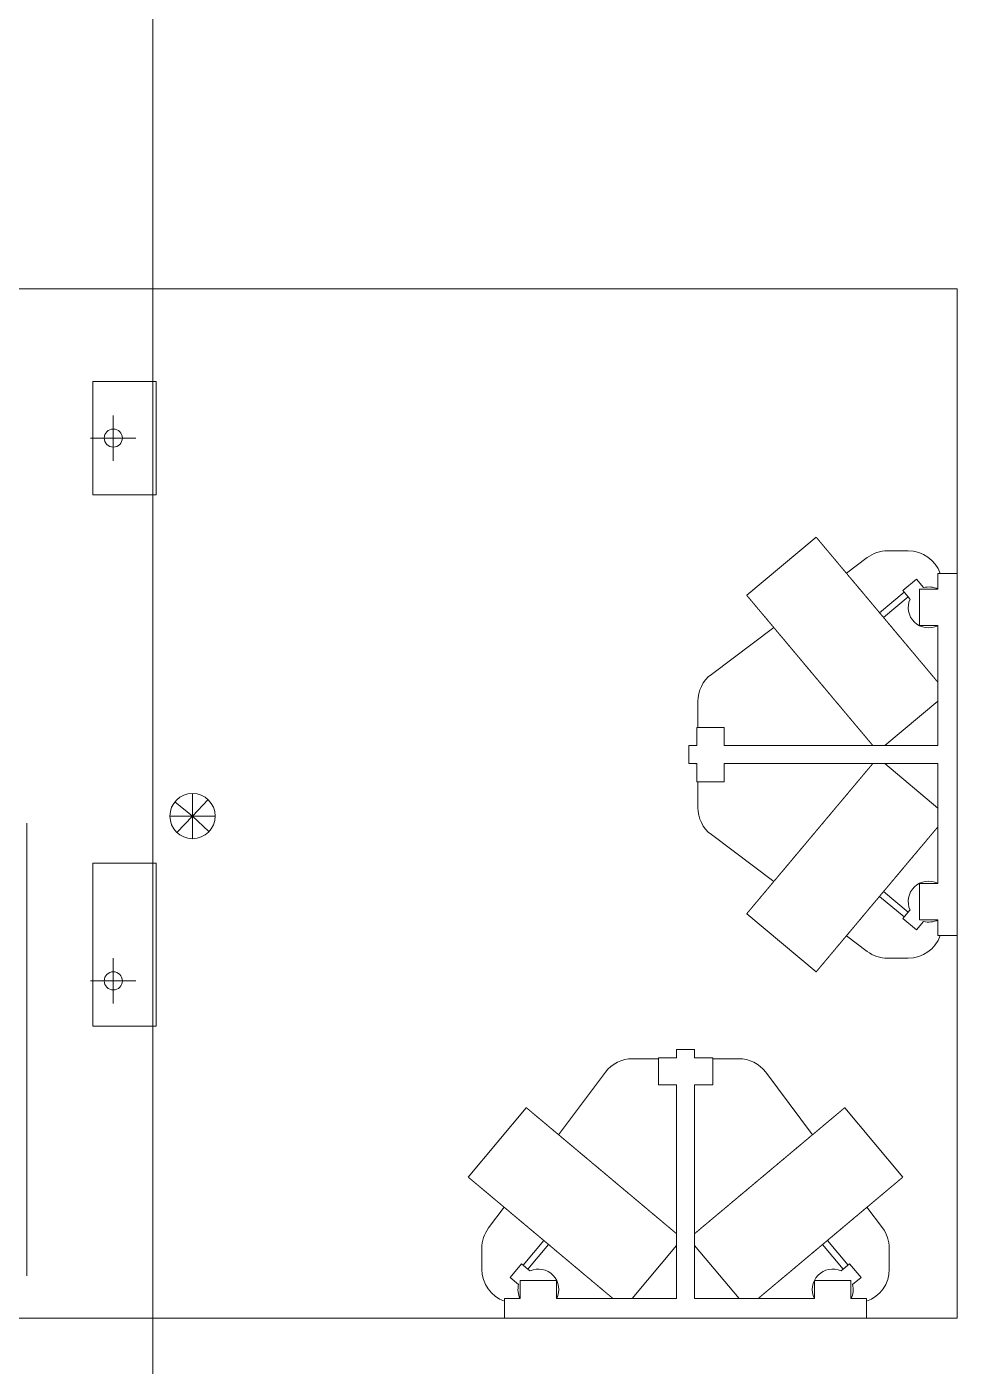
# Model space of a CAD drawing. Header units: millimetres. Extents: x 3056 to 110866, y 16649 to 58349.
# Drawn here: x 97078 to 99133, y 21367 to 24326 of the extents above; entities that cross this region are included whole.
import ezdxf

# ---------------------------------------------------------------- set-up
doc = ezdxf.new("R2010")
doc.units = ezdxf.units.MM
doc.layers.add('1', color=7, linetype='Continuous', true_color=0xffffff)

msp = doc.modelspace()

# ---------------------------------------------------------------- linework, layer by layer
at = {"layer": '1', "color": 143, "linetype": 'Continuous', "lineweight": 13}
msp.add_line((97356.5, 17870.4), (97356.5, 55303.3), dxfattribs=at)
at = {"layer": '1', "color": 80, "linetype": 'Continuous', "lineweight": 13}
for p, q in [((93506.5, 23747.3), (99133.5, 23747.3)), ((93506.5, 23747.3), (99133.5, 23747.3)), ((99133.5, 23747.3), (99133.5, 21473.3)), ((99133.5, 23747.3), (99133.5, 21473.3)), ((97364, 23542.3), (97224, 23542.3)), ((97224, 23542.3), (97224, 23292.3)), ((97364, 23292.3), (97364, 23542.3)), ((97269.5, 23367.3), (97269.5, 23467.3)), ((97319.5, 23417.3), (97219.5, 23417.3)), ((97224, 23292.3), (97364, 23292.3)), ((98821.9, 23198.6), (98668.6, 23070)), ((98934.5, 23153.3), (98888.7, 23118.9)), ((98979.5, 23168.3), (99025.5, 23168.3)), ((99090.5, 23118.3), (99090.5, 23083.3)), ((99133.5, 23118.3), (99090.5, 23118.3)), ((99013.5, 23080.7), (99043.6, 23105.9)), ((99059.3, 23087.2), (99043.6, 23105.9)), ((99090.5, 23083.3), (99050.5, 23083.3)), ((99050.5, 23003.3), (99050.5, 23083.3)), ((99016.4, 23077.2), (98962, 23031.6)), ((98971, 23020.8), (99025.4, 23066.5)), ((99029.2, 23061.9), (99013.5, 23080.7)), ((98728.4, 22998.8), (98590.5, 22895.3)), ((99090.5, 23003.3), (99050.5, 23003.3)), ((99090.5, 23003.3), (99090.5, 22738.3)), ((98560.5, 22778.3), (98560.5, 22835.3)), ((98973.4, 22738.3), (99090.5, 22836.5)), ((98618.5, 22778.3), (98558.5, 22778.3)), ((98558.5, 22738.3), (98558.5, 22778.3)), ((98618.5, 22738.3), (98618.5, 22778.3)), ((98558.5, 22738.3), (98540.5, 22738.3)), ((98540.5, 22698.3), (98540.5, 22738.3)), ((99090.5, 22738.3), (98618.5, 22738.3)), ((98558.5, 22698.3), (98540.5, 22698.3)), ((98555.8, 22698), (98555.8, 22698.3)), ((98555.8, 22698), (98558.5, 22698.1)), ((98558.5, 22698.3), (98558.5, 22658.3)), ((99090.5, 22698.3), (98618.5, 22698.3)), ((98618.5, 22698.3), (98618.5, 22658.3)), ((99090.5, 22600.1), (98973.4, 22698.3)), ((99090.5, 22698.3), (99090.5, 22433.3)), ((98618.5, 22658.3), (98558.5, 22658.3)), ((98560.5, 22601.3), (98560.5, 22658.3)), ((97444.5, 22582.3), (97405.6, 22613.8)), ((97444.5, 22582.3), (97444.5, 22632.3)), ((97444.5, 22582.3), (97478.8, 22618.7)), ((97444.5, 22582.3), (97394.5, 22582.3)), ((97444.5, 22582.3), (97410.1, 22545.9)), ((97444.5, 22582.3), (97444.5, 22532.3)), ((97444.5, 22582.3), (97494.5, 22582.3)), ((97444.5, 22582.3), (97480.8, 22548)), ((98590.5, 22541.3), (98728.4, 22437.8)), ((97364, 22478.3), (97224, 22478.3)), ((97224, 22478.3), (97224, 22118.3)), ((97364, 22118.3), (97364, 22478.3)), ((99050.5, 22353.3), (99050.5, 22433.3)), ((99090.5, 22433.3), (99050.5, 22433.3)), ((98962, 22405), (99016.4, 22359.4)), ((99025.4, 22370.1), (98971, 22415.8)), ((99029.2, 22374.7), (99013.5, 22355.9)), ((98668.6, 22366.6), (98821.9, 22238)), ((99013.5, 22355.9), (99043.6, 22330.7)), ((99059.3, 22349.4), (99043.6, 22330.7)), ((99090.5, 22353.3), (99050.5, 22353.3)), ((99090.5, 22353.3), (99090.5, 22318.3)), ((98888.7, 22317.7), (98934.5, 22283.3)), ((99133.5, 22318.3), (99090.5, 22318.3)), ((97269.5, 22168.3), (97269.5, 22268.3)), ((99025.5, 22268.3), (98979.5, 22268.3)), ((97319.5, 22218.3), (97219.5, 22218.3)), ((97224, 22118.3), (97364, 22118.3)), ((98416.5, 22046.3), (98473.5, 22046.3)), ((98513.5, 22048.3), (98473.5, 22048.3)), ((98473.5, 21988.3), (98473.5, 22048.3)), ((98513.2, 22050.9), (98513.3, 22048.3)), ((98513.2, 22050.9), (98513.5, 22050.9)), ((98513.5, 22048.3), (98513.5, 22066.3)), ((98513.5, 22066.3), (98553.5, 22066.3)), ((98553.5, 22048.3), (98553.5, 22066.3)), ((98553.5, 22048.3), (98593.5, 22048.3)), ((98593.5, 21988.3), (98593.5, 22048.3)), ((98593.5, 22046.3), (98650.5, 22046.3)), ((98356.5, 22016.3), (98253, 21878.3)), ((98813.9, 21878.3), (98710.5, 22016.3)), ((98513.5, 21988.3), (98473.5, 21988.3)), ((98513.5, 21516.3), (98513.5, 21988.3)), ((98553.5, 21516.3), (98553.5, 21988.3)), ((98553.5, 21988.3), (98593.5, 21988.3)), ((98181.8, 21938.1), (98053.2, 21784.9)), ((99013.7, 21784.9), (98885.2, 21938.1)), ((98132.8, 21718.1), (98098.5, 21672.3)), ((98968.5, 21672.3), (98934.1, 21718.1)), ((98220.2, 21644.8), (98174.6, 21590.4)), ((98185.3, 21581.4), (98230.9, 21635.8)), ((98415.2, 21516.3), (98513.5, 21633.4)), ((98553.5, 21633.4), (98651.7, 21516.3)), ((98836, 21635.8), (98881.7, 21581.4)), ((98892.4, 21590.4), (98846.7, 21644.8)), ((98083.5, 21581.3), (98083.5, 21627.3)), ((98983.5, 21627.3), (98983.5, 21581.3)), ((98171.1, 21593.3), (98145.9, 21563.2)), ((98189.9, 21577.5), (98171.1, 21593.3)), ((98877.1, 21577.5), (98895.8, 21593.3)), ((98895.8, 21593.3), (98921.1, 21563.2)), ((98164.6, 21547.4), (98145.9, 21563.2)), ((98168.5, 21516.3), (98168.5, 21556.3)), ((98168.5, 21556.3), (98248.5, 21556.3)), ((98248.5, 21516.3), (98248.5, 21556.3)), ((98818.5, 21516.3), (98818.5, 21556.3)), ((98818.5, 21556.3), (98898.5, 21556.3)), ((98898.5, 21516.3), (98898.5, 21556.3)), ((98902.3, 21547.4), (98921.1, 21563.2)), ((98133.5, 21473.3), (98133.5, 21516.3)), ((98168.5, 21516.3), (98133.5, 21516.3)), ((98513.5, 21516.3), (98248.5, 21516.3)), ((98818.5, 21516.3), (98553.5, 21516.3)), ((98933.5, 21516.3), (98898.5, 21516.3)), ((98933.5, 21473.3), (98933.5, 21516.3)), ((99133.5, 21473.3), (93506.5, 21473.3)), ((99133.5, 21473.3), (93506.5, 21473.3))]:
    msp.add_line(p, q, dxfattribs=at)
for centre, radius in [((97269.5, 23417.3), 20), ((97444.5, 22582.3), 50), ((97269.5, 22218.3), 20)]:
    msp.add_circle(centre, radius, dxfattribs=at)
for centre, radius, start, end in [((98979.5, 23093.3), 75, 90, 126.8699), ((99025.5, 23093.3), 75, 19.4723, 90), ((99070.5, 23043.3), 45.2, 63.7683, 104.2622), ((99070.5, 23043.3), 45.2, 155.7378, 296.2321), ((98635.5, 22835.3), 75, 126.8699, 180), ((98635.5, 22601.3), 75, 180, 233.1301), ((99070.5, 22393.3), 45.2, 63.7679, 204.2622), ((99070.5, 22393.3), 45.2, 255.7378, 296.2317), ((99025.5, 22343.3), 75, 270, 340.5277), ((98979.5, 22343.3), 75, 233.1301, 270), ((98416.5, 21971.3), 75, 90, 143.1301), ((98650.5, 21971.3), 75, 36.8699, 90), ((98158.5, 21627.3), 75, 143.1301, 180), ((98908.5, 21627.3), 75, 0, 36.8699), ((98158.5, 21581.3), 75, 180, 250.5277), ((98208.5, 21536.3), 45.2, 333.7679, 114.2622), ((98858.5, 21536.3), 45.2, 65.7378, 206.2321), ((98908.5, 21581.3), 75, 289.4723, 0), ((98208.5, 21536.3), 45.2, 165.7378, 206.2317), ((98858.5, 21536.3), 45.2, 333.7683, 14.2622)]:
    msp.add_arc(centre, radius, start, end, dxfattribs=at)
for points, knots in [([(98966.5, 23026.2), (98962.1, 23031.4), (98959.9, 23034), (98957.7, 23036.6), (98955.6, 23039.2), (98953.4, 23041.8), (98951.2, 23044.4), (98946.9, 23049.6), (98944.7, 23052.1), (98942.6, 23054.7), (98940.4, 23057.3), (98938.3, 23059.8), (98936.1, 23062.4), (98931.9, 23067.4), (98929.8, 23070), (98927.6, 23072.5), (98925.6, 23075), (98921.4, 23080), (98919.3, 23082.4), (98915.2, 23087.3), (98913.2, 23089.7), (98911.1, 23092.2), (98909.1, 23094.6), (98907.1, 23096.9), (98903.2, 23101.7), (98899.3, 23106.3), (98897.3, 23108.6), (98893.5, 23113.1), (98891.7, 23115.4), (98888, 23119.8), (98884.3, 23124.1), (98880.8, 23128.4), (98879, 23130.4), (98877.3, 23132.5), (98875.6, 23134.5), (98873.9, 23136.5), (98872.2, 23138.5), (98870.6, 23140.5), (98869, 23142.4), (98867.3, 23144.3), (98864.2, 23148.1), (98862.7, 23149.9), (98861.2, 23151.7), (98859.7, 23153.5), (98858.2, 23155.2), (98856.8, 23156.9), (98855.4, 23158.6), (98854, 23160.2), (98852.6, 23161.9), (98850, 23165), (98848.7, 23166.5), (98846.2, 23169.5), (98845, 23170.9), (98842.7, 23173.7), (98841.6, 23175), (98840.5, 23176.3), (98839.5, 23177.6), (98838.4, 23178.8), (98836.5, 23181.2), (98835.5, 23182.3), (98834.6, 23183.4), (98833.7, 23184.4), (98832.1, 23186.4), (98831.3, 23187.4), (98830.5, 23188.2), (98829.8, 23189.1), (98829.1, 23189.9), (98828.4, 23190.8), (98827.8, 23191.5), (98827.2, 23192.2), (98826.6, 23192.9), (98826.1, 23193.6), (98825.6, 23194.1), (98825.1, 23194.7), (98824.2, 23195.7), (98823.9, 23196.2), (98823.5, 23196.6), (98822.9, 23197.3), (98822.7, 23197.6), (98822.4, 23197.9), (98822.3, 23198.1), (98822.1, 23198.2), (98822, 23198.4), (98821.9, 23198.5), (98821.9, 23198.6)], [0, 0, 0.030185, 0.045299, 0.060383, 0.075448, 0.090483, 0.105522, 0.13549, 0.150463, 0.165347, 0.180253, 0.195054, 0.209884, 0.239308, 0.253931, 0.268523, 0.283005, 0.311844, 0.326223, 0.354619, 0.368628, 0.382676, 0.396555, 0.410404, 0.437764, 0.464709, 0.478004, 0.50429, 0.517329, 0.542937, 0.568075, 0.592674, 0.604687, 0.616738, 0.628467, 0.640226, 0.651672, 0.663139, 0.674275, 0.68545, 0.707119, 0.717613, 0.728138, 0.738322, 0.748527, 0.758362, 0.768218, 0.777686, 0.787192, 0.805471, 0.814213, 0.831389, 0.839785, 0.855772, 0.863424, 0.871036, 0.878233, 0.885469, 0.899092, 0.905509, 0.911896, 0.917889, 0.929449, 0.935017, 0.940182, 0.945316, 0.950016, 0.954747, 0.959005, 0.963272, 0.967127, 0.970942, 0.974354, 0.977736, 0.983614, 0.986141, 0.988637, 0.992726, 0.994298, 0.9959, 0.997051, 0.99818, 0.99888, 0.999783, 1, 1]), ([(98813.3, 22897.6), (98811.1, 22900.2), (98806.7, 22905.5), (98804.5, 22908.1), (98800.2, 22913.2), (98795.8, 22918.4), (98793.7, 22921), (98791.5, 22923.6), (98789.4, 22926.1), (98787.2, 22928.7), (98785.1, 22931.3), (98782.9, 22933.8), (98780.8, 22936.4), (98778.7, 22938.9), (98776.5, 22941.4), (98774.4, 22943.9), (98770.2, 22948.9), (98766.1, 22953.9), (98762, 22958.8), (98757.9, 22963.6), (98755.9, 22966), (98753.9, 22968.4), (98750, 22973.1), (98746.1, 22977.7), (98742.2, 22982.3), (98740.3, 22984.6), (98736.6, 22989), (98734.7, 22991.2), (98732.9, 22993.4), (98731.1, 22995.6), (98727.6, 22999.8), (98725.8, 23001.9), (98724.1, 23003.9), (98722.4, 23006), (98720.7, 23008), (98719, 23010), (98717.4, 23011.9), (98715.7, 23013.9), (98712.6, 23017.7), (98711, 23019.5), (98708, 23023.1), (98705, 23026.7), (98703.6, 23028.4), (98702.2, 23030.1), (98700.8, 23031.7), (98699.4, 23033.3), (98696.8, 23036.5), (98694.2, 23039.5), (98693, 23040.9), (98691.8, 23042.4), (98690.7, 23043.8), (98689.5, 23045.1), (98687.3, 23047.8), (98686.3, 23049), (98685.2, 23050.3), (98684.2, 23051.4), (98683.2, 23052.6), (98682.3, 23053.7), (98681.4, 23054.8), (98679.6, 23056.9), (98678.8, 23057.8), (98678, 23058.8), (98676.6, 23060.6), (98675.9, 23061.4), (98675.2, 23062.2), (98674.6, 23062.9), (98674, 23063.7), (98673.4, 23064.3), (98672.8, 23065), (98671.9, 23066.2), (98671.4, 23066.7), (98671, 23067.2), (98670.7, 23067.6), (98670, 23068.4), (98669.7, 23068.7), (98669.5, 23069), (98669.2, 23069.3), (98669.1, 23069.5), (98668.9, 23069.7), (98668.8, 23069.8), (98668.7, 23069.9), (98668.6, 23070)], [0, 0, 0.015122, 0.045289, 0.060372, 0.090502, 0.120527, 0.135507, 0.150458, 0.165363, 0.180239, 0.195069, 0.209869, 0.224585, 0.239331, 0.253923, 0.268537, 0.297507, 0.326204, 0.3546, 0.382685, 0.396543, 0.410422, 0.437781, 0.464726, 0.491236, 0.504305, 0.530138, 0.542951, 0.55552, 0.568058, 0.592648, 0.604699, 0.61671, 0.628478, 0.640207, 0.651674, 0.66311, 0.674285, 0.696254, 0.707098, 0.728146, 0.748505, 0.758361, 0.768186, 0.777693, 0.78716, 0.805438, 0.822981, 0.831355, 0.839751, 0.847748, 0.855776, 0.871001, 0.878237, 0.885434, 0.892275, 0.899087, 0.905473, 0.911899, 0.923884, 0.929452, 0.93501, 0.945278, 0.950009, 0.95471, 0.958977, 0.963265, 0.967089, 0.970943, 0.977706, 0.980676, 0.983615, 0.986102, 0.990652, 0.992696, 0.994298, 0.995891, 0.997021, 0.998171, 0.998849, 0.999548, 1, 1]), ([(99090.5, 22878.4), (99088.2, 22881.2), (99086.9, 22882.6), (99085.7, 22884.1), (99083.2, 22887.1), (99081.9, 22888.7), (99080.6, 22890.2), (99077.8, 22893.5), (99076.4, 22895.2), (99075, 22896.9), (99072, 22900.4), (99070.5, 22902.2), (99067.4, 22905.9), (99065.8, 22907.8), (99064.2, 22909.7), (99062.6, 22911.6), (99059.3, 22915.6), (99057.6, 22917.6), (99054.2, 22921.7), (99052.4, 22923.8), (99050.6, 22925.9), (99048.8, 22928), (99045.2, 22932.4), (99043.4, 22934.6), (99041.5, 22936.8), (99039.6, 22939.1), (99037.7, 22941.3), (99035.8, 22943.6), (99031.9, 22948.2), (99030, 22950.5), (99028, 22952.9), (99026, 22955.3), (99022, 22960.1), (99017.9, 22964.9), (99013.8, 22969.8), (99011.7, 22972.3), (99009.6, 22974.8), (99007.5, 22977.3), (99005.4, 22979.8), (99001.2, 22984.8), (98999.1, 22987.4), (98996.9, 22989.9), (98992.6, 22995), (98990.5, 22997.6), (98986.1, 23002.8), (98981.8, 23008), (98979.6, 23010.6), (98977.4, 23013.2), (98975.2, 23015.8), (98973.1, 23018.4), (98968.7, 23023.6), (98966.5, 23026.2)], [0, 0, 0.018626, 0.028419, 0.038176, 0.058629, 0.069289, 0.079903, 0.10207, 0.113531, 0.125027, 0.148785, 0.16106, 0.185984, 0.198632, 0.211667, 0.224666, 0.251438, 0.265139, 0.292933, 0.306954, 0.321352, 0.335703, 0.365056, 0.380012, 0.395003, 0.410222, 0.425476, 0.440959, 0.472247, 0.487982, 0.503995, 0.519973, 0.552403, 0.585216, 0.61846, 0.635218, 0.652011, 0.668933, 0.685902, 0.720056, 0.737277, 0.754474, 0.789124, 0.806577, 0.8415, 0.876578, 0.894116, 0.911755, 0.929359, 0.947009, 0.98234, 1, 1]), ([(98947, 22738.3), (98946.1, 22739.3), (98945.3, 22740.4), (98944.3, 22741.5), (98943.4, 22742.6), (98941.4, 22744.9), (98940.4, 22746.1), (98939.4, 22747.4), (98937.2, 22750), (98936, 22751.4), (98934.8, 22752.8), (98933.6, 22754.2), (98932.4, 22755.7), (98929.9, 22758.7), (98928.6, 22760.3), (98925.9, 22763.5), (98924.5, 22765.1), (98921.6, 22768.5), (98920.2, 22770.3), (98917.2, 22773.8), (98915.7, 22775.6), (98914.1, 22777.5), (98910.9, 22781.3), (98909.3, 22783.2), (98907.6, 22785.2), (98904.3, 22789.2), (98902.6, 22791.2), (98900.8, 22793.3), (98897.3, 22797.5), (98895.5, 22799.6), (98893.7, 22801.8), (98891.9, 22803.9), (98888.2, 22808.4), (98886.3, 22810.6), (98884.4, 22812.9), (98882.5, 22815.2), (98880.6, 22817.4), (98878.6, 22819.8), (98876.7, 22822.1), (98872.7, 22826.8), (98868.7, 22831.6), (98864.6, 22836.4), (98860.5, 22841.3), (98858.4, 22843.8), (98854.3, 22848.8), (98852.2, 22851.3), (98847.9, 22856.3), (98845.8, 22858.9), (98843.7, 22861.4), (98841.5, 22864), (98839.4, 22866.5), (98835.1, 22871.7), (98830.7, 22876.8), (98828.6, 22879.4), (98826.4, 22882), (98822, 22887.2), (98819.8, 22889.8), (98817.6, 22892.4), (98815.5, 22895), (98813.3, 22897.6)], [0, 0, 0.006472, 0.012921, 0.019852, 0.026761, 0.041476, 0.049293, 0.057078, 0.073536, 0.08221, 0.090851, 0.099909, 0.10899, 0.127956, 0.137808, 0.157967, 0.168217, 0.189538, 0.200553, 0.222953, 0.234303, 0.246055, 0.269839, 0.281916, 0.294296, 0.319428, 0.332124, 0.345159, 0.37147, 0.384811, 0.398384, 0.411979, 0.439697, 0.453842, 0.467946, 0.482326, 0.496673, 0.511288, 0.52587, 0.555483, 0.585537, 0.615935, 0.646679, 0.662242, 0.693454, 0.709128, 0.74078, 0.75674, 0.772667, 0.788728, 0.804746, 0.837021, 0.869449, 0.885702, 0.901987, 0.934607, 0.950932, 0.967289, 0.983666, 1, 1]), ([(98668.6, 22366.6), (98668.7, 22366.7), (98668.8, 22366.8), (98668.9, 22366.9), (98669.1, 22367.1), (98669.2, 22367.3), (98669.7, 22367.8), (98670, 22368.2), (98670.7, 22369), (98671, 22369.4), (98671.4, 22369.9), (98672.4, 22371), (98672.9, 22371.6), (98673.4, 22372.3), (98674, 22372.9), (98674.6, 22373.7), (98675.2, 22374.4), (98675.9, 22375.2), (98676.6, 22376), (98678.1, 22377.8), (98678.9, 22378.8), (98679.7, 22379.7), (98680.5, 22380.8), (98681.4, 22381.8), (98682.3, 22382.9), (98683.3, 22384), (98684.2, 22385.2), (98685.2, 22386.4), (98687.3, 22388.8), (98689.5, 22391.5), (98690.7, 22392.9), (98691.8, 22394.2), (98693.1, 22395.7), (98695.5, 22398.6), (98698.1, 22401.7), (98700.8, 22404.9), (98702.2, 22406.6), (98705.1, 22410), (98708, 22413.5), (98711, 22417.1), (98712.6, 22419), (98714.2, 22420.9), (98715.8, 22422.8), (98719.1, 22426.7), (98720.7, 22428.7), (98724.1, 22432.7), (98725.9, 22434.8), (98727.6, 22436.9), (98731.2, 22441.1), (98734.8, 22445.4), (98738.5, 22449.9), (98740.4, 22452.1), (98742.3, 22454.4), (98744.2, 22456.7), (98746.1, 22458.9), (98750, 22463.6), (98754, 22468.3), (98758, 22473.1), (98762.1, 22477.9), (98766.2, 22482.8), (98768.3, 22485.3), (98770.3, 22487.8), (98774.5, 22492.8), (98778.8, 22497.8), (98783, 22502.9), (98785.2, 22505.5), (98787.3, 22508), (98791.6, 22513.2), (98793.8, 22515.7), (98796, 22518.3), (98798.1, 22520.9), (98800.3, 22523.5), (98802.5, 22526.1), (98804.7, 22528.7), (98806.8, 22531.3), (98809, 22533.9), (98811.2, 22536.5), (98813.4, 22539.1), (98815.6, 22541.7), (98820, 22546.9), (98822.1, 22549.5), (98824.3, 22552.1), (98826.5, 22554.7), (98828.7, 22557.3), (98830.8, 22559.9), (98833, 22562.5), (98835.2, 22565), (98839.5, 22570.2), (98841.6, 22572.7), (98843.8, 22575.3), (98848, 22580.4), (98850.1, 22582.9), (98852.3, 22585.4), (98856.4, 22590.4), (98858.5, 22592.9), (98860.6, 22595.3), (98862.7, 22597.8), (98866.7, 22602.7), (98868.8, 22605.1), (98870.8, 22607.5), (98872.8, 22609.9), (98874.8, 22612.2), (98876.7, 22614.6), (98878.7, 22616.9), (98880.6, 22619.2), (98884.5, 22623.8), (98886.4, 22626), (98888.2, 22628.3), (98892, 22632.7), (98893.8, 22634.9), (98895.6, 22637), (98899.1, 22641.3), (98902.6, 22645.4), (98904.3, 22647.4), (98906, 22649.5), (98907.7, 22651.4), (98910.9, 22655.3), (98912.5, 22657.3), (98915.7, 22661), (98917.2, 22662.8), (98918.7, 22664.6), (98921.7, 22668.1), (98923.1, 22669.8), (98925.9, 22673.1), (98928.6, 22676.3), (98929.9, 22677.9), (98932.4, 22680.9), (98933.6, 22682.4), (98934.8, 22683.8), (98937.2, 22686.6), (98939.4, 22689.2), (98940.4, 22690.4), (98941.4, 22691.7), (98943.4, 22694), (98945.2, 22696.2), (98946.1, 22697.3), (98947, 22698.3)], [0, 0, 0.000235, 0.000603, 0.00095, 0.001552, 0.002135, 0.003799, 0.004862, 0.007226, 0.008519, 0.010066, 0.013351, 0.015123, 0.017115, 0.019118, 0.021331, 0.023564, 0.026006, 0.028469, 0.033805, 0.036702, 0.039611, 0.042725, 0.045844, 0.049167, 0.052502, 0.056046, 0.059585, 0.067105, 0.075026, 0.079197, 0.083353, 0.08772, 0.09665, 0.105966, 0.115655, 0.120579, 0.130831, 0.141415, 0.152362, 0.157996, 0.163646, 0.169437, 0.181207, 0.187155, 0.199384, 0.205635, 0.211897, 0.224684, 0.237751, 0.251067, 0.257847, 0.264638, 0.27153, 0.278438, 0.292449, 0.30667, 0.321103, 0.335707, 0.350472, 0.357927, 0.365404, 0.380467, 0.395664, 0.410962, 0.418673, 0.426368, 0.441868, 0.449637, 0.457421, 0.465229, 0.473048, 0.480876, 0.488694, 0.496547, 0.504389, 0.512247, 0.520094, 0.527952, 0.543637, 0.55149, 0.559323, 0.567136, 0.574955, 0.582758, 0.590542, 0.598311, 0.613811, 0.621502, 0.629208, 0.644506, 0.652105, 0.659682, 0.674741, 0.682197, 0.689669, 0.697051, 0.711728, 0.719023, 0.726219, 0.733435, 0.740528, 0.747637, 0.754653, 0.761653, 0.775429, 0.7822, 0.78899, 0.802297, 0.808812, 0.815343, 0.828121, 0.840604, 0.846714, 0.852809, 0.858767, 0.870496, 0.876298, 0.887553, 0.893002, 0.89847, 0.909045, 0.914161, 0.924186, 0.933861, 0.938594, 0.947701, 0.952048, 0.95641, 0.964708, 0.972614, 0.976349, 0.9801, 0.987169, 0.993797, 0.996907, 1, 1]), ([(97078.5, 22066.6), (97078.5, 22076.8), (97078.5, 22087), (97078.5, 22097.2), (97078.5, 22107.4), (97078.5, 22117.6), (97078.5, 22127.7), (97078.5, 22137.8), (97078.5, 22147.9), (97078.5, 22157.9), (97078.5, 22167.9), (97078.5, 22177.9), (97078.5, 22187.8), (97078.5, 22197.7), (97078.5, 22202.6), (97078.5, 22212.4), (97078.5, 22217.3), (97078.5, 22227), (97078.5, 22236.6), (97078.5, 22246.1), (97078.5, 22250.9), (97078.5, 22260.3), (97078.5, 22269.7), (97078.5, 22279), (97078.5, 22288.2), (97078.5, 22292.7), (97078.5, 22301.8), (97078.5, 22310.7), (97078.5, 22319.6), (97078.5, 22328.3), (97078.5, 22337), (97078.5, 22345.5), (97078.5, 22353.9), (97078.5, 22362.2), (97078.5, 22370.4), (97078.5, 22378.4), (97078.5, 22386.3), (97078.5, 22394.1), (97078.5, 22401.7), (97078.5, 22409.2), (97078.5, 22416.6), (97078.5, 22423.8), (97078.5, 22427.3), (97078.5, 22434.3), (97078.5, 22437.8), (97078.5, 22444.5), (97078.5, 22451.1), (97078.5, 22457.6), (97078.5, 22463.8), (97078.5, 22470), (97078.5, 22472.9), (97078.5, 22478.8), (97078.5, 22484.5), (97078.5, 22490), (97078.5, 22495.3), (97078.5, 22500.5), (97078.5, 22505.5), (97078.5, 22510.3), (97078.5, 22514.9), (97078.5, 22517.1), (97078.5, 22521.5), (97078.5, 22525.6), (97078.5, 22529.6), (97078.5, 22533.3), (97078.5, 22536.9), (97078.5, 22540.2), (97078.5, 22543.4), (97078.5, 22546.4), (97078.5, 22549.2), (97078.5, 22551.7), (97078.5, 22554.1), (97078.5, 22556.3), (97078.5, 22558.2), (97078.5, 22560), (97078.5, 22561.6), (97078.5, 22562.9), (97078.5, 22564), (97078.5, 22565), (97078.5, 22565.3), (97078.5, 22566), (97078.5, 22566.4), (97078.5, 22566.6), (97078.5, 22566.6)], [0, 0, 0.020399, 0.040788, 0.061161, 0.08151, 0.101825, 0.122094, 0.142316, 0.162477, 0.18257, 0.202588, 0.222522, 0.242363, 0.262101, 0.271917, 0.29149, 0.301248, 0.320632, 0.339888, 0.359001, 0.368484, 0.38737, 0.406092, 0.42465, 0.443027, 0.452171, 0.470269, 0.488176, 0.505876, 0.523365, 0.540637, 0.557687, 0.574504, 0.591083, 0.607413, 0.623489, 0.639305, 0.654857, 0.67014, 0.685142, 0.699858, 0.714283, 0.721347, 0.735322, 0.742233, 0.755748, 0.768951, 0.781831, 0.794388, 0.806611, 0.812554, 0.824275, 0.835652, 0.84668, 0.857353, 0.867672, 0.877631, 0.887224, 0.896448, 0.900967, 0.909629, 0.917916, 0.925816, 0.933336, 0.940464, 0.9472, 0.953545, 0.959492, 0.965038, 0.970182, 0.974923, 0.979262, 0.983188, 0.986707, 0.989819, 0.992518, 0.994798, 0.996672, 0.997397, 0.998645, 0.999476, 0.999894, 1, 1]), ([(98821.9, 22238), (98821.9, 22238.1), (98821.9, 22238.1), (98822, 22238.2), (98822.1, 22238.3), (98822.3, 22238.5), (98822.4, 22238.7), (98822.7, 22239), (98822.9, 22239.3), (98823.2, 22239.6), (98823.5, 22240), (98824.2, 22240.9), (98824.7, 22241.4), (98825.1, 22241.9), (98825.6, 22242.5), (98826.1, 22243.1), (98826.6, 22243.7), (98827.2, 22244.4), (98827.8, 22245.1), (98828.4, 22245.9), (98829.1, 22246.7), (98829.8, 22247.5), (98830.5, 22248.4), (98831.3, 22249.3), (98832.1, 22250.2), (98832.9, 22251.2), (98834.6, 22253.2), (98835.6, 22254.4), (98836.5, 22255.5), (98838.5, 22257.8), (98840.5, 22260.3), (98841.6, 22261.6), (98842.8, 22262.9), (98843.9, 22264.3), (98845.1, 22265.7), (98847.5, 22268.6), (98850.1, 22271.6), (98852.7, 22274.8), (98854.1, 22276.4), (98856.9, 22279.8), (98858.3, 22281.5), (98859.8, 22283.2), (98861.3, 22285), (98864.3, 22288.6), (98865.9, 22290.5), (98867.4, 22292.4), (98869.1, 22294.3), (98872.3, 22298.2), (98874, 22300.2), (98875.7, 22302.2), (98877.4, 22304.2), (98880.9, 22308.4), (98884.4, 22312.6), (98888.1, 22317), (98890, 22319.2), (98893.7, 22323.6), (98897.5, 22328.2), (98899.4, 22330.5), (98901.4, 22332.8), (98905.3, 22337.5), (98907.3, 22339.9), (98909.3, 22342.2), (98911.3, 22344.6), (98913.3, 22347.1), (98915.4, 22349.5), (98919.5, 22354.4), (98921.6, 22356.9), (98925.7, 22361.8), (98927.8, 22364.3), (98930, 22366.9), (98932.1, 22369.4), (98934.2, 22371.9), (98936.3, 22374.5), (98940.6, 22379.6), (98942.8, 22382.2), (98944.9, 22384.7), (98949.3, 22389.9), (98951.4, 22392.5), (98953.6, 22395.1), (98955.8, 22397.7), (98960.2, 22402.9), (98964.6, 22408.1), (98966.7, 22410.7), (98968.9, 22413.3), (98971.1, 22415.9), (98973.3, 22418.5), (98975.5, 22421.1), (98979.8, 22426.3), (98982, 22428.9), (98984.2, 22431.5), (98986.4, 22434.1), (98988.5, 22436.7), (98992.8, 22441.8), (98995, 22444.3), (98997.1, 22446.9), (99001.4, 22452), (99005.6, 22457), (99009.8, 22462), (99013.9, 22467), (99016, 22469.4), (99018.1, 22471.9), (99020.1, 22474.3), (99022.1, 22476.7), (99024.1, 22479.1), (99026.1, 22481.5), (99030.1, 22486.2), (99032, 22488.5), (99034, 22490.8), (99037.8, 22495.4), (99041.6, 22499.9), (99045.3, 22504.3), (99047.1, 22506.5), (99048.9, 22508.6), (99052.5, 22512.9), (99054.2, 22515), (99056, 22517), (99057.7, 22519), (99059.4, 22521.1), (99062.7, 22525), (99064.3, 22526.9), (99065.9, 22528.9), (99069, 22532.6), (99070.5, 22534.4), (99072.1, 22536.2), (99073.5, 22538), (99075, 22539.7), (99076.4, 22541.4), (99079.2, 22544.7), (99080.6, 22546.4), (99081.9, 22547.9), (99083.2, 22549.5), (99084.5, 22551), (99085.7, 22552.5), (99088.2, 22555.4), (99090.5, 22558.2)], [0, 0, 0.000122, 0.000238, 0.000603, 0.000984, 0.001588, 0.002207, 0.003075, 0.003937, 0.005038, 0.006144, 0.008832, 0.010414, 0.012018, 0.013839, 0.015681, 0.01774, 0.01982, 0.022117, 0.024431, 0.026962, 0.029514, 0.032283, 0.035064, 0.038067, 0.041065, 0.047527, 0.050992, 0.054452, 0.061797, 0.069589, 0.073697, 0.077817, 0.082128, 0.086451, 0.095511, 0.104972, 0.114823, 0.119946, 0.130381, 0.135693, 0.141181, 0.146686, 0.158034, 0.163877, 0.169732, 0.175737, 0.187943, 0.194122, 0.200446, 0.206788, 0.219775, 0.233029, 0.246579, 0.253499, 0.267428, 0.281632, 0.288774, 0.296054, 0.310688, 0.31808, 0.325542, 0.333024, 0.340593, 0.348177, 0.363481, 0.371233, 0.38677, 0.394593, 0.402471, 0.410333, 0.418278, 0.426206, 0.442191, 0.450227, 0.458241, 0.474388, 0.482474, 0.49058, 0.498697, 0.514944, 0.531234, 0.53936, 0.547507, 0.555639, 0.563781, 0.571907, 0.58814, 0.596242, 0.604328, 0.612399, 0.620454, 0.636515, 0.644488, 0.652474, 0.668325, 0.684072, 0.699681, 0.715132, 0.722782, 0.730443, 0.738006, 0.745549, 0.753026, 0.760483, 0.775215, 0.782468, 0.789739, 0.804013, 0.818049, 0.831837, 0.838604, 0.845351, 0.858591, 0.865075, 0.871537, 0.877852, 0.884184, 0.89649, 0.902502, 0.908498, 0.920155, 0.925801, 0.931462, 0.93692, 0.942393, 0.947695, 0.958074, 0.963182, 0.968082, 0.972993, 0.977695, 0.982408, 0.991407, 1, 1]), ([(97078.5, 21566.6), (97078.5, 21566.8), (97078.5, 21566.9), (97078.5, 21567.3), (97078.5, 21567.9), (97078.5, 21568.3), (97078.5, 21569.2), (97078.5, 21570.4), (97078.5, 21571.7), (97078.5, 21572.5), (97078.5, 21574.2), (97078.5, 21576), (97078.5, 21578.1), (97078.5, 21580.4), (97078.5, 21582.8), (97078.5, 21585.5), (97078.5, 21588.4), (97078.5, 21591.5), (97078.5, 21593), (97078.5, 21596.4), (97078.5, 21600), (97078.5, 21603.7), (97078.5, 21607.7), (97078.5, 21609.8), (97078.5, 21614), (97078.5, 21618.4), (97078.5, 21623), (97078.5, 21627.8), (97078.5, 21632.8), (97078.5, 21638), (97078.5, 21643.3), (97078.5, 21648.8), (97078.5, 21654.5), (97078.5, 21660.4), (97078.5, 21666.4), (97078.5, 21672.6), (97078.5, 21679), (97078.5, 21685.5), (97078.5, 21692.2), (97078.5, 21699), (97078.5, 21706), (97078.5, 21713.1), (97078.5, 21720.4), (97078.5, 21727.8), (97078.5, 21735.4), (97078.5, 21739.2), (97078.5, 21747), (97078.5, 21754.9), (97078.5, 21762.9), (97078.5, 21771.1), (97078.5, 21779.4), (97078.5, 21787.8), (97078.5, 21796.3), (97078.5, 21805), (97078.5, 21813.7), (97078.5, 21822.6), (97078.5, 21831.5), (97078.5, 21840.6), (97078.5, 21849.7), (97078.5, 21858.9), (97078.5, 21868.3), (97078.5, 21877.7), (97078.5, 21882.4), (97078.5, 21891.9), (97078.5, 21901.5), (97078.5, 21911.2), (97078.5, 21920.9), (97078.5, 21930.7), (97078.5, 21940.5), (97078.5, 21950.4), (97078.5, 21960.4), (97078.5, 21965.4), (97078.5, 21975.4), (97078.5, 21985.4), (97078.5, 21995.5), (97078.5, 22005.6), (97078.5, 22015.7), (97078.5, 22020.8), (97078.5, 22031), (97078.5, 22041.2), (97078.5, 22051.4), (97078.5, 22061.5), (97078.5, 22066.6)], [0, 0, 0.000206, 0.000519, 0.001352, 0.002598, 0.003326, 0.005196, 0.00748, 0.010179, 0.011732, 0.015047, 0.01877, 0.022902, 0.027443, 0.032385, 0.037732, 0.043479, 0.049625, 0.052795, 0.059534, 0.066662, 0.074179, 0.082082, 0.086225, 0.0947, 0.10355, 0.112774, 0.122365, 0.132324, 0.142642, 0.153318, 0.164349, 0.175723, 0.187442, 0.199499, 0.211889, 0.224608, 0.237649, 0.251008, 0.264676, 0.278654, 0.292929, 0.307499, 0.322358, 0.337498, 0.345139, 0.360691, 0.376511, 0.392587, 0.40892, 0.425496, 0.44231, 0.45936, 0.476632, 0.494124, 0.511824, 0.529729, 0.547829, 0.566117, 0.584585, 0.603227, 0.622034, 0.631517, 0.650554, 0.669738, 0.689061, 0.708511, 0.728085, 0.74777, 0.767558, 0.787447, 0.797413, 0.817432, 0.837524, 0.857686, 0.877905, 0.898178, 0.908335, 0.928666, 0.949025, 0.969409, 0.989803, 1, 1]), ([(98181.8, 21938.1), (98181.8, 21938.1), (98181.8, 21938.1), (98182, 21938), (98182.1, 21937.9), (98182.3, 21937.7), (98182.5, 21937.5), (98183, 21937.1), (98183.4, 21936.8), (98183.7, 21936.5), (98184.6, 21935.8), (98185.1, 21935.3), (98185.6, 21934.9), (98186.2, 21934.4), (98186.8, 21933.9), (98187.4, 21933.4), (98188.1, 21932.8), (98188.8, 21932.2), (98189.6, 21931.6), (98191.2, 21930.2), (98192.1, 21929.5), (98193.9, 21927.9), (98194.9, 21927.1), (98195.9, 21926.2), (98197, 21925.4), (98198.1, 21924.4), (98199.2, 21923.5), (98201.5, 21921.5), (98204, 21919.4), (98206.6, 21917.2), (98208, 21916.1), (98209.4, 21914.9), (98210.9, 21913.7), (98213.8, 21911.2), (98215.3, 21910), (98218.5, 21907.3), (98220.1, 21905.9), (98221.8, 21904.6), (98223.5, 21903.1), (98225.2, 21901.7), (98228.7, 21898.8), (98230.5, 21897.2), (98232.3, 21895.7), (98234.2, 21894.1), (98236, 21892.6), (98239.9, 21889.4), (98243.8, 21886), (98245.9, 21884.3), (98247.9, 21882.6), (98252.1, 21879.1), (98254.2, 21877.4), (98256.3, 21875.6), (98258.5, 21873.8), (98260.6, 21872), (98265, 21868.2), (98267.3, 21866.4), (98269.5, 21864.5), (98274.1, 21860.6), (98278.8, 21856.7), (98283.5, 21852.8), (98288.3, 21848.8), (98290.7, 21846.7), (98293.1, 21844.7), (98295.6, 21842.6), (98298, 21840.6), (98303, 21836.4), (98308, 21832.2), (98313, 21828), (98318.1, 21823.7), (98320.6, 21821.6), (98323.2, 21819.5), (98325.8, 21817.3), (98328.3, 21815.1), (98333.5, 21810.8), (98338.7, 21806.5), (98343.9, 21802.1), (98349.1, 21797.7), (98351.7, 21795.6), (98356.9, 21791.2), (98359.5, 21789), (98362.1, 21786.8), (98364.7, 21784.6), (98367.3, 21782.5), (98369.9, 21780.3), (98372.5, 21778.1), (98375.1, 21775.9), (98380.2, 21771.6), (98382.8, 21769.4), (98385.4, 21767.3), (98387.9, 21765.1), (98390.5, 21763), (98393, 21760.9), (98398.1, 21756.6), (98400.6, 21754.5), (98405.6, 21750.3), (98408, 21748.2), (98410.5, 21746.2), (98413, 21744.1), (98415.4, 21742.1), (98417.8, 21740), (98420.3, 21738), (98425, 21734), (98427.4, 21732), (98432.1, 21728.1), (98434.4, 21726.1), (98439, 21722.3), (98441.2, 21720.4), (98445.7, 21716.7), (98447.9, 21714.8), (98450, 21713), (98452.2, 21711.2), (98456.4, 21707.6), (98460.6, 21704.2), (98464.6, 21700.8), (98466.6, 21699.1), (98468.6, 21697.4), (98470.5, 21695.8), (98472.4, 21694.2), (98474.3, 21692.7), (98476.2, 21691.1), (98479.8, 21688.1), (98483.3, 21685.1), (98486.7, 21682.3), (98488.3, 21680.9), (98490, 21679.5), (98491.5, 21678.2), (98493.1, 21676.9), (98494.6, 21675.6), (98496.1, 21674.4), (98497.6, 21673.1), (98499, 21671.9), (98501.8, 21669.6), (98504.4, 21667.4), (98505.6, 21666.4), (98506.9, 21665.3), (98508, 21664.4), (98510.3, 21662.4), (98511.4, 21661.5), (98512.4, 21660.7), (98513.5, 21659.8)], [0, 0, 0.000106, 0.00023, 0.000583, 0.000955, 0.001538, 0.002139, 0.003796, 0.004854, 0.005914, 0.008521, 0.010054, 0.011585, 0.013344, 0.015123, 0.017107, 0.019111, 0.021322, 0.023552, 0.02846, 0.031119, 0.036698, 0.039599, 0.042721, 0.045825, 0.049168, 0.052491, 0.059578, 0.0671, 0.075019, 0.079192, 0.083346, 0.087716, 0.096644, 0.101207, 0.110712, 0.115636, 0.120579, 0.125708, 0.130819, 0.141414, 0.146895, 0.152357, 0.158, 0.163625, 0.175234, 0.187159, 0.193261, 0.199379, 0.21189, 0.218276, 0.224682, 0.2312, 0.237739, 0.251068, 0.257839, 0.26463, 0.278421, 0.292451, 0.306679, 0.3211, 0.328385, 0.335691, 0.343085, 0.350462, 0.365391, 0.380453, 0.395644, 0.410955, 0.418648, 0.426363, 0.434114, 0.441844, 0.45741, 0.473038, 0.488683, 0.504377, 0.512227, 0.527928, 0.535797, 0.543624, 0.551472, 0.559313, 0.567134, 0.574948, 0.582741, 0.598308, 0.606056, 0.613787, 0.621499, 0.629193, 0.636846, 0.652094, 0.659688, 0.674747, 0.682191, 0.689653, 0.697028, 0.704421, 0.711705, 0.719007, 0.733424, 0.740517, 0.754642, 0.761635, 0.77542, 0.782207, 0.795618, 0.802281, 0.808797, 0.815329, 0.828097, 0.8406, 0.852795, 0.858753, 0.864694, 0.870494, 0.876277, 0.881916, 0.887536, 0.898453, 0.909038, 0.919252, 0.924189, 0.929108, 0.933856, 0.938585, 0.943142, 0.94768, 0.952044, 0.956389, 0.96469, 0.972597, 0.976333, 0.98009, 0.983609, 0.990466, 0.993786, 0.996901, 1, 1]), ([(98553.5, 21659.8), (98554.5, 21660.7), (98556.6, 21662.4), (98558.9, 21664.4), (98560.1, 21665.3), (98561.3, 21666.4), (98562.6, 21667.4), (98565.2, 21669.6), (98567.9, 21671.9), (98569.4, 21673.1), (98570.8, 21674.4), (98572.3, 21675.6), (98575.4, 21678.2), (98577, 21679.5), (98578.6, 21680.9), (98580.3, 21682.3), (98583.6, 21685.1), (98587.2, 21688.1), (98590.8, 21691.1), (98592.6, 21692.7), (98594.5, 21694.2), (98596.4, 21695.8), (98598.4, 21697.4), (98600.3, 21699.1), (98602.3, 21700.8), (98606.3, 21704.2), (98610.5, 21707.6), (98614.7, 21711.2), (98616.9, 21713), (98619.1, 21714.8), (98621.3, 21716.7), (98623.5, 21718.5), (98625.7, 21720.4), (98630.3, 21724.2), (98632.5, 21726.1), (98634.9, 21728.1), (98637.2, 21730), (98641.9, 21734), (98644.3, 21736), (98646.7, 21738), (98651.5, 21742.1), (98656.4, 21746.2), (98661.4, 21750.3), (98666.4, 21754.5), (98671.4, 21758.7), (98673.9, 21760.9), (98676.5, 21763), (98679, 21765.1), (98681.6, 21767.3), (98684.1, 21769.4), (98686.7, 21771.6), (98691.9, 21775.9), (98694.5, 21778.1), (98697.1, 21780.3), (98699.7, 21782.5), (98702.3, 21784.6), (98707.5, 21789), (98712.7, 21793.4), (98717.9, 21797.7), (98723.1, 21802.1), (98725.7, 21804.3), (98728.3, 21806.5), (98730.9, 21808.6), (98733.5, 21810.8), (98738.6, 21815.1), (98741.2, 21817.3), (98743.8, 21819.5), (98746.3, 21821.6), (98748.9, 21823.7), (98753.9, 21828), (98759, 21832.2), (98764, 21836.4), (98768.9, 21840.6), (98771.4, 21842.6), (98773.8, 21844.7), (98778.7, 21848.8), (98783.5, 21852.8), (98788.2, 21856.7), (98790.5, 21858.7), (98792.8, 21860.6), (98797.4, 21864.5), (98801.9, 21868.2), (98804.1, 21870.1), (98808.5, 21873.8), (98810.6, 21875.6), (98812.8, 21877.4), (98814.9, 21879.1), (98817, 21880.9), (98819.1, 21882.6), (98821.1, 21884.3), (98823.1, 21886), (98825.1, 21887.7), (98827.1, 21889.4), (98830.9, 21892.6), (98832.8, 21894.1), (98836.5, 21897.2), (98838.3, 21898.8), (98841.8, 21901.7), (98843.5, 21903.1), (98845.2, 21904.6), (98848.5, 21907.3), (98850, 21908.6), (98851.6, 21910), (98853.1, 21911.2), (98856.1, 21913.7), (98857.5, 21914.9), (98858.9, 21916.1), (98860.3, 21917.2), (98862.9, 21919.4), (98865.4, 21921.5), (98867.8, 21923.5), (98868.9, 21924.4), (98870, 21925.4), (98871, 21926.2), (98872, 21927.1), (98874, 21928.7), (98875.7, 21930.2), (98876.6, 21930.9), (98877.4, 21931.6), (98878.8, 21932.8), (98879.5, 21933.4), (98880.2, 21933.9), (98880.8, 21934.4), (98881.3, 21934.9), (98881.8, 21935.3), (98882.4, 21935.8), (98883.2, 21936.5), (98883.6, 21936.8), (98883.9, 21937.1), (98884.2, 21937.3), (98884.5, 21937.5), (98884.9, 21937.9), (98885.1, 21938.1), (98885.1, 21938.1), (98885.2, 21938.1)], [0, 0, 0.003117, 0.009534, 0.016391, 0.01991, 0.023667, 0.027403, 0.03531, 0.043611, 0.047956, 0.05232, 0.056858, 0.066163, 0.070892, 0.07583, 0.080748, 0.090962, 0.101547, 0.112464, 0.118084, 0.123723, 0.129506, 0.135306, 0.141247, 0.147205, 0.1594, 0.171903, 0.184671, 0.191203, 0.197719, 0.204382, 0.211024, 0.217812, 0.231474, 0.238365, 0.245377, 0.252372, 0.266595, 0.273784, 0.280993, 0.295597, 0.310347, 0.325272, 0.340331, 0.355517, 0.363154, 0.370807, 0.378501, 0.386214, 0.393944, 0.401692, 0.417259, 0.425052, 0.432866, 0.440706, 0.448528, 0.464222, 0.479922, 0.495623, 0.511317, 0.519139, 0.526981, 0.534776, 0.54259, 0.558156, 0.565905, 0.573637, 0.581352, 0.589045, 0.604356, 0.619547, 0.634609, 0.649538, 0.656934, 0.664309, 0.678919, 0.69334, 0.707568, 0.714565, 0.721579, 0.73537, 0.748951, 0.755597, 0.7688, 0.775318, 0.781724, 0.78811, 0.794385, 0.800639, 0.806739, 0.812859, 0.818805, 0.824767, 0.836376, 0.842, 0.853124, 0.858586, 0.869181, 0.874311, 0.879422, 0.889307, 0.89406, 0.898793, 0.903356, 0.912284, 0.916654, 0.920809, 0.924982, 0.932901, 0.940422, 0.947509, 0.950851, 0.954175, 0.957298, 0.960401, 0.966202, 0.971559, 0.973993, 0.976448, 0.980908, 0.982894, 0.984896, 0.986656, 0.988415, 0.989946, 0.991479, 0.994086, 0.995146, 0.996223, 0.997051, 0.997861, 0.999064, 0.99977, 0.999894, 1, 1]), ([(98053.2, 21784.9), (98053.2, 21784.9), (98053.3, 21784.8), (98053.5, 21784.7), (98053.9, 21784.3), (98054.2, 21784.1), (98054.5, 21783.9), (98055.2, 21783.3), (98056, 21782.5), (98056.5, 21782.1), (98057.1, 21781.7), (98057.6, 21781.2), (98058.9, 21780.1), (98059.6, 21779.6), (98060.3, 21779), (98061.8, 21777.7), (98062.7, 21777), (98064.4, 21775.5), (98066.4, 21773.9), (98068.4, 21772.1), (98069.5, 21771.2), (98070.6, 21770.3), (98073, 21768.3), (98075.5, 21766.2), (98078.1, 21764), (98080.9, 21761.7), (98082.3, 21760.5), (98085.3, 21758), (98086.8, 21756.7), (98090, 21754.1), (98093.2, 21751.3), (98094.9, 21749.9), (98096.6, 21748.5), (98100.2, 21745.5), (98103.8, 21742.5), (98105.7, 21740.9), (98107.5, 21739.3), (98111.4, 21736.1), (98115.3, 21732.8), (98119.4, 21729.4), (98123.6, 21725.9), (98127.8, 21722.3), (98130, 21720.5), (98134.4, 21716.8), (98136.6, 21715), (98141.1, 21711.2), (98143.4, 21709.3), (98145.7, 21707.3), (98148, 21705.4), (98152.7, 21701.5), (98155, 21699.5), (98159.8, 21695.5), (98164.7, 21691.4), (98167.1, 21689.3), (98169.6, 21687.3), (98174.5, 21683.1), (98177, 21681), (98179.5, 21678.9), (98184.6, 21674.7), (98187.1, 21672.6), (98189.7, 21670.4), (98192.2, 21668.3), (98194.8, 21666.1), (98199.9, 21661.8), (98205.1, 21657.5), (98207.7, 21655.3), (98210.2, 21653.1), (98215.5, 21648.8), (98220.7, 21644.4), (98225.9, 21640), (98231.1, 21635.7), (98236.3, 21631.3), (98238.9, 21629.1), (98241.5, 21626.9), (98246.7, 21622.6), (98249.2, 21620.4), (98254.4, 21616.1), (98257, 21613.9), (98259.5, 21611.8), (98262.1, 21609.7), (98267.2, 21605.4), (98272.2, 21601.2), (98277.2, 21597), (98282.1, 21592.8), (98287, 21588.7), (98291.9, 21584.6), (98296.7, 21580.6), (98299, 21578.7), (98301.4, 21576.7), (98303.7, 21574.7), (98306, 21572.8), (98310.6, 21568.9), (98312.8, 21567.1), (98315.1, 21565.2), (98317.3, 21563.3), (98319.5, 21561.5), (98321.7, 21559.7), (98323.8, 21557.8), (98328.1, 21554.3), (98330.1, 21552.5), (98332.2, 21550.8), (98334.2, 21549.1), (98336.3, 21547.4), (98340.2, 21544.1), (98342.1, 21542.5), (98345.9, 21539.3), (98347.8, 21537.8), (98351.4, 21534.7), (98353.1, 21533.2), (98354.9, 21531.8), (98358.3, 21528.9), (98361.5, 21526.2), (98363.1, 21524.9), (98366.2, 21522.3), (98367.7, 21521), (98370.6, 21518.6), (98373.3, 21516.3)], [0, 0, 0.00011, 0.000238, 0.00097, 0.002216, 0.003075, 0.003935, 0.006128, 0.008834, 0.01042, 0.012009, 0.013852, 0.017734, 0.019811, 0.022121, 0.026977, 0.029502, 0.035055, 0.041068, 0.047543, 0.050987, 0.054452, 0.061799, 0.069597, 0.077805, 0.086457, 0.090985, 0.100243, 0.104973, 0.114826, 0.125073, 0.130371, 0.135688, 0.146671, 0.158034, 0.163883, 0.169715, 0.181748, 0.19411, 0.206798, 0.219765, 0.233046, 0.239802, 0.253487, 0.260397, 0.274473, 0.281621, 0.288787, 0.29604, 0.310686, 0.31808, 0.333027, 0.34817, 0.355836, 0.363482, 0.378957, 0.386782, 0.394588, 0.410331, 0.418287, 0.426221, 0.434198, 0.442193, 0.458258, 0.474392, 0.482491, 0.49057, 0.506824, 0.523091, 0.539363, 0.555634, 0.571899, 0.580025, 0.588134, 0.604327, 0.612394, 0.62849, 0.6365, 0.644494, 0.652468, 0.668333, 0.684071, 0.699675, 0.715142, 0.730426, 0.745561, 0.7605, 0.767849, 0.77522, 0.782485, 0.789731, 0.804014, 0.811029, 0.818061, 0.824945, 0.831847, 0.838596, 0.845368, 0.858596, 0.865072, 0.871529, 0.877846, 0.884181, 0.89649, 0.902497, 0.914311, 0.920153, 0.93146, 0.936922, 0.942405, 0.952985, 0.963172, 0.96809, 0.977688, 0.982408, 0.991407, 1, 1]), ([(98693.6, 21516.3), (98696.4, 21518.6), (98699.2, 21521), (98700.8, 21522.3), (98703.8, 21524.9), (98705.4, 21526.2), (98708.7, 21528.9), (98712.1, 21531.8), (98713.8, 21533.2), (98715.6, 21534.7), (98719.2, 21537.8), (98721.1, 21539.3), (98724.8, 21542.5), (98726.8, 21544.1), (98728.7, 21545.8), (98730.7, 21547.4), (98734.7, 21550.8), (98736.8, 21552.5), (98738.9, 21554.3), (98741, 21556.1), (98743.1, 21557.8), (98747.4, 21561.5), (98749.7, 21563.3), (98751.9, 21565.2), (98754.1, 21567.1), (98756.4, 21568.9), (98760.9, 21572.8), (98763.3, 21574.7), (98765.6, 21576.7), (98770.3, 21580.6), (98772.7, 21582.6), (98777.5, 21586.7), (98779.9, 21588.7), (98784.8, 21592.8), (98789.8, 21597), (98794.8, 21601.2), (98799.8, 21605.4), (98804.9, 21609.7), (98807.4, 21611.8), (98810, 21613.9), (98812.5, 21616.1), (98817.7, 21620.4), (98820.3, 21622.6), (98825.5, 21626.9), (98828.1, 21629.1), (98830.7, 21631.3), (98835.9, 21635.7), (98841.1, 21640), (98843.7, 21642.2), (98846.3, 21644.4), (98851.5, 21648.8), (98854.1, 21651), (98856.7, 21653.1), (98861.9, 21657.5), (98867, 21661.8), (98869.6, 21664), (98872.2, 21666.1), (98877.3, 21670.4), (98882.4, 21674.7), (98887.4, 21678.9), (98889.9, 21681), (98892.4, 21683.1), (98897.4, 21687.3), (98899.8, 21689.3), (98902.3, 21691.4), (98907.1, 21695.5), (98909.5, 21697.5), (98911.9, 21699.5), (98916.6, 21703.4), (98921.3, 21707.3), (98925.9, 21711.2), (98930.4, 21715), (98932.6, 21716.8), (98937, 21720.5), (98939.1, 21722.3), (98941.3, 21724.1), (98943.4, 21725.9), (98945.5, 21727.6), (98947.5, 21729.4), (98949.6, 21731.1), (98951.6, 21732.8), (98955.6, 21736.1), (98957.5, 21737.7), (98961.3, 21740.9), (98963.1, 21742.5), (98966.8, 21745.5), (98970.3, 21748.5), (98972, 21749.9), (98973.7, 21751.3), (98977, 21754.1), (98980.1, 21756.7), (98981.6, 21758), (98984.6, 21760.5), (98986.1, 21761.7), (98988.8, 21764), (98991.5, 21766.2), (98994, 21768.3), (98995.1, 21769.3), (98996.3, 21770.3), (98997.4, 21771.2), (98998.5, 21772.1), (98999.6, 21773), (99000.6, 21773.9), (99002.5, 21775.5), (99004.3, 21777), (99005.9, 21778.4), (99006.7, 21779), (99007.4, 21779.6), (99008.1, 21780.1), (99008.7, 21780.7), (99009.3, 21781.2), (99009.9, 21781.7), (99010.4, 21782.1), (99010.9, 21782.5), (99011.8, 21783.3), (99012.1, 21783.6), (99012.5, 21783.9), (99012.8, 21784.1), (99013, 21784.3), (99013.2, 21784.5), (99013.4, 21784.7), (99013.7, 21784.8), (99013.7, 21784.9)], [0, 0, 0.008593, 0.017592, 0.022311, 0.03191, 0.036827, 0.047015, 0.057594, 0.063077, 0.068539, 0.079846, 0.085687, 0.097501, 0.103508, 0.109662, 0.115836, 0.128468, 0.134945, 0.141402, 0.148017, 0.154649, 0.16815, 0.175052, 0.181936, 0.188968, 0.195982, 0.210265, 0.21753, 0.224776, 0.239515, 0.246965, 0.262003, 0.269569, 0.284852, 0.300319, 0.315923, 0.331661, 0.347526, 0.3555, 0.363493, 0.371503, 0.387599, 0.395666, 0.411859, 0.419967, 0.428093, 0.444358, 0.460628, 0.468764, 0.47692, 0.493186, 0.501293, 0.509421, 0.525618, 0.541751, 0.549784, 0.557796, 0.573787, 0.589658, 0.6054, 0.613206, 0.621031, 0.636506, 0.644171, 0.651817, 0.66696, 0.674433, 0.681926, 0.696675, 0.711219, 0.725513, 0.739589, 0.746499, 0.760184, 0.766959, 0.77358, 0.78022, 0.786705, 0.793207, 0.799531, 0.805875, 0.818236, 0.824254, 0.83612, 0.84195, 0.853312, 0.864295, 0.869612, 0.87491, 0.885157, 0.89501, 0.89974, 0.908997, 0.913525, 0.922177, 0.930385, 0.938183, 0.941856, 0.945549, 0.948995, 0.952459, 0.955678, 0.958914, 0.964927, 0.97048, 0.975567, 0.977861, 0.980171, 0.982248, 0.984305, 0.986149, 0.987973, 0.989561, 0.991148, 0.993854, 0.99495, 0.996065, 0.996926, 0.997784, 0.998388, 0.999011, 0.999743, 1, 1])]:
    msp.add_open_spline(points, degree=1, knots=knots, dxfattribs=at)

doc.saveas('drawing.dxf')
